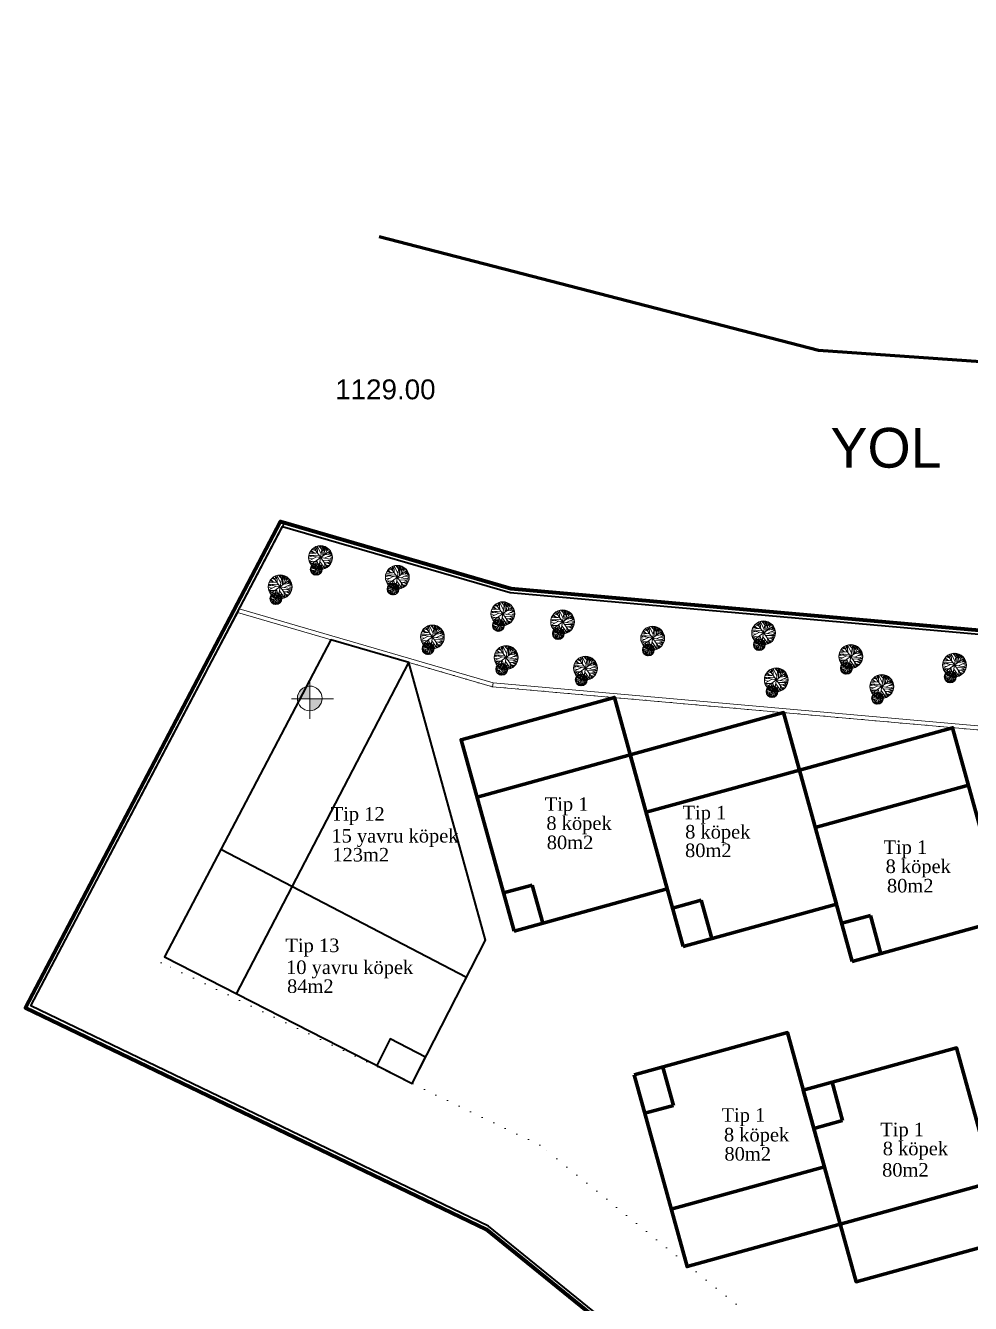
# Model space of a CAD drawing. Header units: millimetres. Extents: x 2046 to 14753, y 2361 to 29276.
# Drawn here: x 5045 to 5521, y 6489 to 7132 of the extents above; entities that cross this region are included whole.
import ezdxf

# ---------------------------------------------------------------- set-up
doc = ezdxf.new("R2010")
doc.units = ezdxf.units.MM
doc.linetypes.add('DOT', pattern=[6.35, 0, -6.35])
for name, color, linetype, lineweight in [('A.O. YAZI', 6, 'Continuous', 25), ('B_TİCARİ', 6, 'Continuous', 60), ('DUVAR', 255, 'Continuous', 40), ('gorunus3', 232, 'Continuous', 30), ('NKOT', 1, 'Continuous', 0), ('noktali', 6, 'DOT', 13), ('ORMAN_PARK_BAHÇE', 92, 'Continuous', 9), ('PL_BHA', 163, 'Continuous', 0), ('TARAMA', 254, 'Continuous', 0), ('TARAMA-BY', 252, 'Continuous', 9)]:
    doc.layers.add(name, color=color, linetype=linetype, lineweight=lineweight)
doc.styles.add('A.O. MALZEME', font='times.ttf', dxfattribs={"height": 10})
doc.styles.get("Standard").update_dxf_attribs({"font": 'arial.ttf'})

# ---------------------------------------------------------------- blocks, each defined once
blk = doc.blocks.new('XFTFT6Y')
at = {"layer": 'TARAMA'}
h = blk.add_hatch(color=256, dxfattribs=at)
h.dxf.hatch_style = 1
h.paths.add_polyline_path([(883797.7, 4343211.3, 0.41818), (883734.9, 4343149.4, 0.010099), (883735, 4343146.9), (883797.7, 4343146.9)])
h.paths.add_polyline_path([(883858.8, 4343146.9), (883797.7, 4343146.9), (883797.7, 4343087.4, 0.398508)])
at = {"layer": 'NKOT'}
for points in [[(883797.7, 4343232.8), (883797.7, 4343046)], [(883705.9, 4343146.9), (883916.2, 4343146.9)]]:
    blk.add_lwpolyline(points, dxfattribs=at)
blk.add_circle((883796.9, 4343149.4), 62, dxfattribs=at)
blk = doc.blocks.new('Tree - deciduous plan')
for p, q in [((-59.7219, 2.8025), (-12.0106, 12.0565)), ((-32.2571, 20.6333), (-59.1937, 9.348)), ((-58.6656, 12.7336), (-35.9543, 7.5424)), ((-57.081, 17.9248), (-47.0458, 14.7649)), ((-56.0247, 20.859), (-20.8134, 20.859)), ((-54.7923, 24.4702), (-47.75, 21.0847)), ((-54.6162, -24.7335), (-20.2853, 0.0941)), ((-53.2078, 27.4044), (-40.1797, 20.859)), ((-49.8627, 32.8214), (-32.7853, 32.8214)), ((-45.8134, 38.2383), (-40.5318, 33.0471)), ((-43.8768, 36.4326), (-44.405, 40.2696)), ((42, 42), (-42, -42)), ((42, -42), (-42, 42)), ((-40.1797, 44.558), (-36.4825, 43.2038)), ((-37.0107, 47.0408), (-35.25, 35.5298)), ((-32.6092, 50.4264), (-23.2782, 23.5674)), ((-31.2008, 51.1035), (-0.2149, 20.1818)), ((-26.4472, 46.5894), (-26.2712, 53.8116)), ((-22.0458, 42.0753), (-16.5881, 57.6486)), ((-21.1656, 55.8436), (-0.0388, 45.0094)), ((-12.5388, 54.9406), (-7.9613, 59.4546)), ((-12.3627, 32.1443), (-12.5388, 58.7776)), ((-5.3205, 59.6806), (16.5105, 16.7963)), ((2.426, 54.9406), (-1.4472, 59.9056)), ((0, 59.9996), (0, -60)), ((0.4894, 48.6208), (3.6584, 59.6806)), ((18.2711, 35.5298), (5.419, 59.6806)), ((9.8203, 51.5549), (12.8133, 58.5516)), ((19.6795, 19.5047), (16.3344, 57.6486)), ((17.0387, 51.1035), (23.2006, 55.1666)), ((17.7429, 43.6552), (25.4894, 54.2636)), ((54.3626, 25.3731), (20.9119, 0.3198)), ((23.3767, 23.3417), (53.3063, 27.4044)), ((29.3626, -6.6771), (59.4682, 7.091)), ((31.6513, 50.8778), (30.2429, 30.5643)), ((31.1232, 42.5267), (35.8767, 48.1693)), ((36.2288, 25.1474), (48.9049, 35.0784)), ((37.1091, 37.1098), (46.6161, 37.5612)), ((38.5175, 13.4107), (58.2359, 13.6364)), ((-60, 0), (60, 0)), ((-59.7219, -4.8714), (-54.2641, -6.6771)), ((-45.2853, -0.1316), (-59.0177, -10.0627)), ((-58.4895, -12.3197), (-36.4825, -11.6426)), ((-57.081, -18.4138), (-45.2853, -17.9624)), ((-52.6797, -18.188), (-55.4966, -22.0251)), ((-53.2078, -27.442), (-16.7641, -16.6081)), ((-38.9472, -29.0219), (-51.4472, -30.6018)), ((-47.2219, -19.3166), (-50.2148, -26.3135)), ((-46.5177, -30.1504), (-49.5106, -33.536)), ((-32.4331, -32.4075), (-48.1021, -35.5674)), ((-43.7008, -34.6645), (-46.6937, -37.373)), ((-35.9543, -22.4765), (-44.0529, -40.5329)), ((-24.6867, -37.8244), (-38.7712, -45.7241)), ((-26.2712, -43.9185), (-34.7219, -48.6583)), ((-19.9331, -20.2194), (-28.5599, -52.721)), ((-14.6515, -36.2445), (-27.6797, -52.9467)), ((-14.6515, -47.3041), (-25.0388, -54.3009)), ((-21.5177, -45.4984), (-19.9331, -56.1065)), ((-14.8275, -15.0282), (-14.6515, -57.6865)), ((-14.6515, -32.1818), (-3.912, -59.4922)), ((-8.4895, -47.5298), (-11.4825, -58.5893)), ((-10.074, -10.0627), (-2.5036, -59.7178)), ((-6.3768, -52.721), (-9.3698, -58.815)), ((-6.2008, -36.2445), (17.919, -57.0094)), ((-0.0388, -19.0909), (25.8415, -53.8495)), ((8.4119, -53.1724), (3.8344, -59.4922)), ((5.9471, -46.6269), (10.5246, -58.5893)), ((9.2922, -9.1598), (59.6443, -2.8401)), ((18.6232, -18.6394), (26.7218, -53.3981)), ((18.7992, -18.6394), (57.3556, -17.2853)), ((22.8485, -36.4702), (35.3485, -48.4326)), ((24.7852, -44.8213), (23.0246, -54.978)), ((26.3697, -18.4138), (58.9401, -9.8369)), ((30.419, -30.1504), (32.3556, -50.0125)), ((31.4753, -31.279), (49.6091, -33.3103)), ((38.1654, -18.188), (52.426, -29.0219)), ((41.5105, -32.6332), (46.088, -38.0501)), ((45.9119, -24.0564), (55.595, -22.2508))]:
    blk.add_line(p, q)
blk.add_circle((0, 0), 60)

msp = doc.modelspace()

# ---------------------------------------------------------------- linework, layer by layer
at = {"layer": 'B_TİCARİ'}
msp.add_lwpolyline([(5223.1, 7025.696), (5444.266, 6968.489), (5900.79, 6936.688), (5939.645, 6933.982), (5968.78, 6941.084), (6772.069, 7131.83), (7127.569, 7089.015), (7223.976, 7111.127)], dxfattribs=at)
at = {"layer": 'DUVAR', "lineweight": 70}
for p, q in [((5272.408, 6743.598), (5349.526, 6764.878)), ((5357.506, 6735.959), (5434.624, 6757.239)), ((5442.604, 6728.32), (5519.722, 6749.6)), ((5285.708, 6695.4), (5300.168, 6699.39)), ((5300.168, 6699.39), (5305.488, 6680.11)), ((5370.806, 6687.76), (5385.266, 6691.75)), ((5385.266, 6691.75), (5390.586, 6672.471)), ((5455.904, 6680.121), (5470.364, 6684.111)), ((5470.364, 6684.111), (5475.684, 6664.832)), ((5371.27, 6588.529), (5365.95, 6607.808)), ((5456.368, 6580.89), (5451.048, 6600.169)), ((5356.81, 6584.539), (5371.27, 6588.529)), ((5441.908, 6576.9), (5456.368, 6580.89)), ((5370.11, 6536.34), (5447.228, 6557.62)), ((5455.208, 6528.701), (5532.326, 6549.981))]:
    msp.add_line(p, q, dxfattribs=at)
at = {"layer": 'DUVAR'}
for points in [[(6065.371, 6826.113), (6065.371, 6826.113), (6465.435, 6930.109), (6843.283, 7022.531), (7132.927, 6987.648), (7246.332, 7013.658), (7433.95, 6736.806), (6851.354, 6671.225), (6203.002, 6367.774), (5667.247, 6209.565), (5277.117, 6525.984), (5045.242, 6637.633), (5173.574, 6882.219), (5289.425, 6848.543), (5685.289, 6813.345), (5685.289, 6813.345)], [(7195.26, 6999.892), (7245.444, 7011.402), (7430.438, 6738.423), (6850.804, 6673.176), (6202.291, 6369.65), (5667.69, 6211.781), (5278.196, 6527.684), (5047.975, 6638.537), (5174.585, 6879.842), (5289.054, 6846.568), (5685.234, 6811.342)], [(5151.203, 6644.374), (5238.144, 6811.38)], [(5267.087, 6652.881), (5143.472, 6717.233)]]:
    msp.add_lwpolyline(points, dxfattribs=at)
for points in [[(5239.734, 6599.478), (5276.701, 6671.65), (5238.144, 6811.38), (5198.861, 6822.799), (5115.165, 6663.283)], [(5239.734, 6599.478), (5246.573, 6612.829), (5228.772, 6621.946), (5221.934, 6608.596)]]:
    msp.add_lwpolyline(points, close=True, dxfattribs=at)
at = {"layer": 'DUVAR', "lineweight": 70}
for points in [[(5291.029, 6676.12), (5264.428, 6772.517), (5341.546, 6793.797), (5368.146, 6697.4), (5291.029, 6676.12)], [(5376.126, 6668.481), (5349.526, 6764.878), (5426.644, 6786.158), (5453.244, 6689.761), (5376.126, 6668.481)], [(5461.224, 6660.842), (5434.624, 6757.239), (5511.742, 6778.519), (5538.342, 6682.122), (5461.224, 6660.842)], [(5291.029, 6676.12), (5264.428, 6772.517)], [(5351.49, 6603.818), (5378.09, 6507.421), (5455.208, 6528.701), (5428.608, 6625.098), (5351.49, 6603.818)], [(5436.588, 6596.179), (5463.188, 6499.782), (5540.306, 6521.062), (5513.706, 6617.459), (5436.588, 6596.179)]]:
    msp.add_lwpolyline(points, dxfattribs=at)
at = {"layer": 'gorunus3'}
for points in [[(5277.117, 6525.984), (5045.242, 6637.633), (5173.574, 6882.219)], [(5153.282, 6839.239), (5175.534, 6881.649)], [(5152.327, 6837.42), (5137.516, 6809.191)], [(5321.293, 6492.73), (5278.196, 6527.684), (5047.975, 6638.537), (5136.422, 6807.106)]]:
    msp.add_lwpolyline(points, dxfattribs=at)
at = {"layer": 'noktali'}
msp.add_lwpolyline([(5198.861, 6822.799), (5280.145, 6799.171), (5683.909, 6763.27), (6072.588, 6776.327), (6338.562, 6845.467), (6431.177, 6869.542), (6465.892, 6878.567), (6470.336, 6879.722), (6481.423, 6882.546), (6533.106, 6895.188), (6846.331, 6971.803), (7135.605, 6936.964), (7224.145, 6957.271), (7346.15, 6777.238), (6837.599, 6719.993), (6185.223, 6414.659), (5678.314, 6264.967), (5304.075, 6568.498), (5113.563, 6660.231)], close=True, dxfattribs=at)
at = {"layer": 'PL_BHA', "color": 6, "lineweight": 90}
msp.add_polyline3d([(6851.354, 6671.225, 0), (6203.002, 6367.774, 0), (5667.247, 6209.565, 0), (5277.117, 6525.984, 0), (5045.242, 6637.633, 0), (5173.574, 6882.219, 0), (5289.425, 6848.543, 0), (5685.289, 6813.345, 0), (6065.371, 6826.113, 0), (6465.435, 6930.109, 0), (6843.283, 7022.531, 0), (7132.927, 6987.648, 0), (7246.332, 7013.658, 0), (7433.95, 6736.806, 0), (6851.354, 6671.225, 0)], close=True, dxfattribs=at)
at = {"layer": 'TARAMA'}
for points in [[(5045.242, 6637.633), (5277.117, 6525.984), (5667.247, 6209.565), (6203.002, 6367.774), (6851.354, 6671.225), (7433.95, 6736.806), (7246.332, 7013.658)], [(5045.242, 6637.633), (5173.574, 6882.219)], [(5280.145, 6799.171), (5280.517, 6801.146)]]:
    msp.add_lwpolyline(points, dxfattribs=at)
at = {"layer": 'TARAMA-BY'}
for points in [[(5151.829, 6836.47), (5280.145, 6799.171), (5683.234, 6763.33)], [(5152.777, 6838.277), (5280.517, 6801.146), (5683.234, 6765.338)], [(5325.729, 6489.132), (5631.877, 6240.827), (6188.779, 6405.282), (6840.35, 6710.239), (7173.312, 6747.72)]]:
    msp.add_lwpolyline(points, dxfattribs=at)

# ---------------------------------------------------------------- block references
at = {"layer": 'ORMAN_PARK_BAHÇE'}
for p, xscale, yscale, zscale, rotation in [((5193.685, 6864.139), 0.09998150118738156, 0.09998150118738156, 0.09998150118738156, 170.5006243306076), ((5191.525, 6858.22), 0.04999075059369071, 0.04999075059369071, 0.04999075059369071, 154.096428409463), ((5232.316, 6854.237), 0.09998150118738156, 0.09998150118738156, 0.09998150118738156, 170.5006243306076), ((5173.369, 6849.436), 0.09998150118738156, 0.09998150118738156, 0.09998150118738156, 170.5006243306076), ((5230.156, 6848.318), 0.04999075059369071, 0.04999075059369071, 0.04999075059369071, 154.096428409463), ((5171.208, 6843.517), 0.04999075059369071, 0.04999075059369071, 0.04999075059369071, 154.096428409463), ((5285.376, 6835.919), 0.09998150118738156, 0.09998150118738156, 0.09998150118738156, 170.5006243306076), ((5315.479, 6831.798), 0.09998150118738156, 0.09998150118738156, 0.09998150118738156, 170.5006243306076), ((5249.948, 6824.217), 0.09998150118738156, 0.09998150118738156, 0.09998150118738156, 170.5006243306076), ((5283.216, 6830), 0.04999075059369071, 0.04999075059369071, 0.04999075059369071, 154.096428409463), ((5313.318, 6825.879), 0.04999075059369071, 0.04999075059369071, 0.04999075059369071, 154.096428409463), ((5360.798, 6823.61), 0.09998150118738156, 0.09998150118738156, 0.09998150118738156, 170.5006243306076), ((5416.616, 6826.239), 0.09998150118738156, 0.09998150118738156, 0.09998150118738156, 170.5006243306076), ((5247.787, 6818.297), 0.04999075059369071, 0.04999075059369071, 0.04999075059369071, 154.096428409463), ((5414.455, 6820.319), 0.04999075059369071, 0.04999075059369071, 0.04999075059369071, 154.096428409463), ((5287.058, 6813.886), 0.09998150118738156, 0.09998150118738156, 0.09998150118738156, 170.5006243306076), ((5358.638, 6817.69), 0.04999075059369071, 0.04999075059369071, 0.04999075059369071, 154.096428409463), ((5460.478, 6814.4), 0.09998150118738156, 0.09998150118738156, 0.09998150118738156, 170.5006243306076), ((5512.71, 6810.05), 0.09998150118738156, 0.09998150118738156, 0.09998150118738156, 170.5006243306076), ((5284.897, 6807.967), 0.04999075059369071, 0.04999075059369071, 0.04999075059369071, 154.096428409463), ((5327.001, 6808.513), 0.09998150118738156, 0.09998150118738156, 0.09998150118738156, 170.5006243306076), ((5423.017, 6802.627), 0.09998150118738156, 0.09998150118738156, 0.09998150118738156, 170.5006243306076), ((5458.317, 6808.48), 0.04999075059369071, 0.04999075059369071, 0.04999075059369071, 154.096428409463), ((5324.84, 6802.593), 0.04999075059369071, 0.04999075059369071, 0.04999075059369071, 154.096428409463), ((5476.096, 6799.302), 0.09998150118738156, 0.09998150118738156, 0.09998150118738156, 170.5006243306076), ((5510.55, 6804.13), 0.04999075059369071, 0.04999075059369071, 0.04999075059369071, 154.096428409463), ((5420.856, 6796.707), 0.04999075059369071, 0.04999075059369071, 0.04999075059369071, 154.096428409463), ((5473.936, 6793.382), 0.04999075059369071, 0.04999075059369071, 0.04999075059369071, 154.096428409463)]:
    msp.add_blockref('Tree - deciduous plan', p, dxfattribs=dict(at, xscale=xscale, yscale=yscale, zscale=zscale, rotation=rotation))
at = {"layer": 'TARAMA', "xscale": 0.1, "yscale": 0.1, "zscale": 0.1}
msp.add_blockref('XFTFT6Y', (-83191.469, -427521.647), dxfattribs=at)

# ---------------------------------------------------------------- texts
at = {"layer": 'A.O. YAZI', "style": 'A.O. MALZEME'}
for s, height, p in [('Tip 12', 6.81, (5198.802, 6731.777, 2)), ('Tip 1', 6.81, (5306.504, 6736.717, 2)), ('Tip 1', 6.81, (5375.831, 6732.439, 2)), ('8 köpek', 6.81, (5307.317, 6727.126, 2)), ('15 yavru köpek', 6.80996, (5199.127, 6720.767, 2)), ('8 köpek', 6.81, (5377.142, 6722.783, 2)), ('80m2 ', 6.81, (5307.509, 6717.435, 2)), ('80m2 ', 6.81, (5377.092, 6713.427, 2)), ('Tip 1', 6.81, (5476.964, 6715.051, 2)), ('123m2 ', 6.81, (5199.618, 6711.241, 2)), ('8 köpek', 6.81, (5478, 6705.415, 2)), ('80m2 ', 6.81, (5478.684, 6695.651, 2)), ('Tip 13', 6.81, (5176.013, 6665.621, 2)), ('10 yavru köpek', 6.80996, (5176.338, 6654.611, 2)), ('84m2 ', 6.81, (5176.83, 6645.085, 2)), ('Tip 1', 6.81, (5395.472, 6580.284, 2)), ('Tip 1', 6.81, (5475.354, 6573.004, 2)), ('8 köpek', 6.81, (5396.665, 6570.362, 2)), ('80m2 ', 6.81, (5396.912, 6560.733, 2)), ('8 köpek', 6.81, (5476.581, 6563.416, 2)), ('80m2 ', 6.81, (5476.253, 6552.666, 2))]:
    msp.add_text(s, height=height, dxfattribs=at).set_placement(p)
at = {"layer": 'NKOT'}
for s, height, p in [('1129.00', 10, (5201.062, 6943.778)), ('YOL', 20, (5450.255, 6909.377, 54269.783))]:
    msp.add_text(s, height=height, dxfattribs=at).set_placement(p)

doc.saveas('drawing.dxf')
